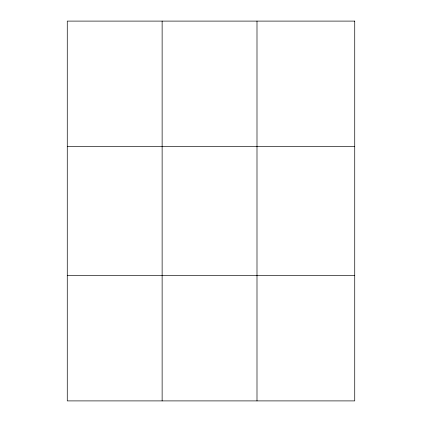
<?xml version="1.0" encoding="UTF-8"?>
<svg xmlns="http://www.w3.org/2000/svg" width="422" height="422" viewBox="0 0 422 422"><rect width="100%" height="100%" fill="white"/><g stroke="black" fill="none" stroke-linecap="round" stroke-linejoin="round"><path stroke-width="0.63" d="M162.132 400.9L162.132 21.1M256.993 400.9L256.993 21.1M67.267 146.434L354.733 146.434M67.267 275.566L354.733 275.566M354.733 21.1L354.733 400.9L67.267 400.9L67.267 21.1L354.733 21.1"/></g></svg>
